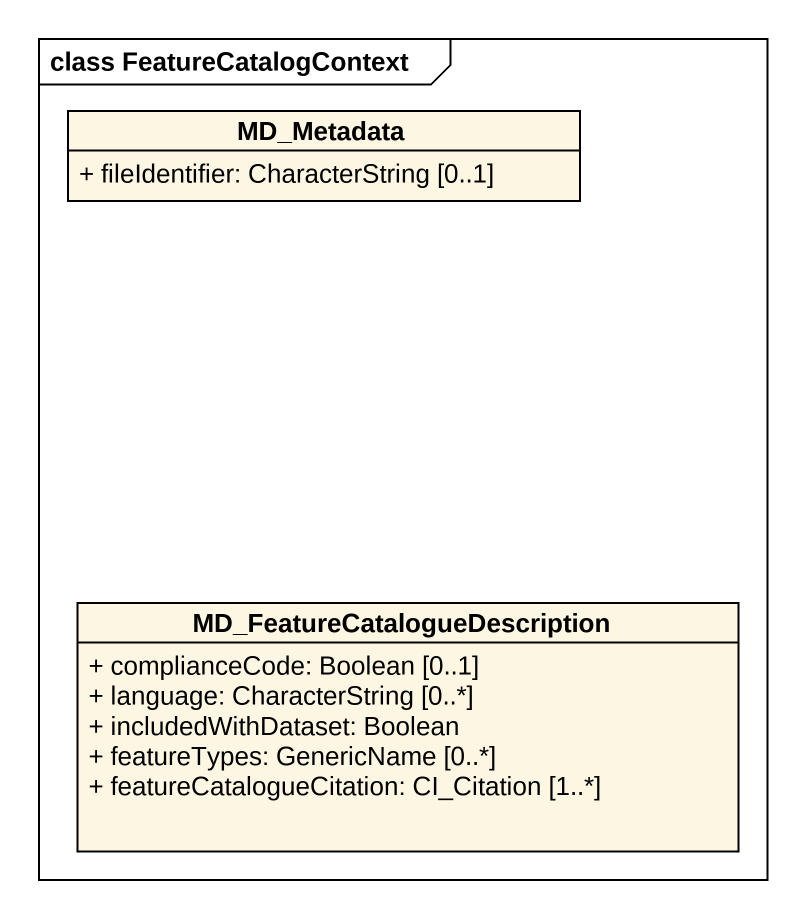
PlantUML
@startuml
mainframe class FeatureCatalogContext
hide circle
hide empty members
skinparam classAttributeIconSize 0
class MD_Metadata {
  + fileIdentifier: CharacterString [0..1]
}
class "MD_FeatureCatalogueDescription" as MD_FeatureCatalogueDescripti {
  + complianceCode: Boolean [0..1]
  + language: CharacterString [0..*]
  + includedWithDataset: Boolean
  + featureTypes: GenericName [0..*]
  + featureCatalogueCitation: CI_Citation [1..*]
}
@enduml
